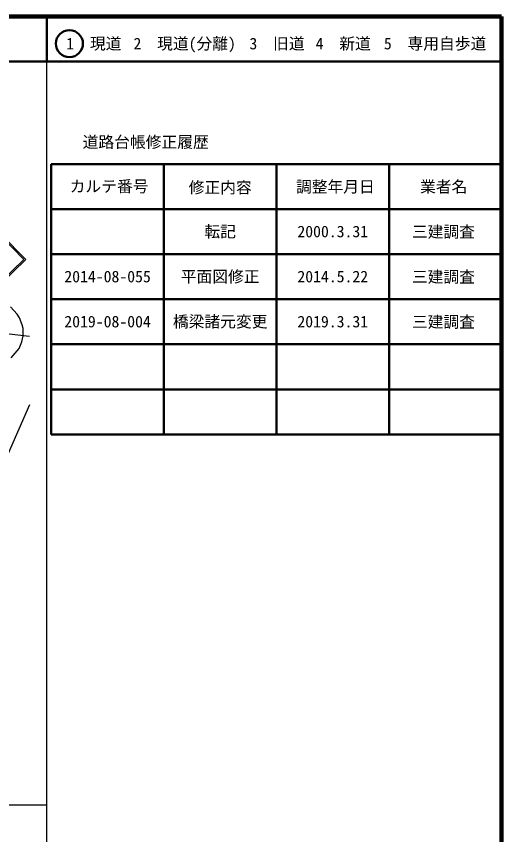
# Model space of a CAD drawing. Units: millimetres, scale not verified. Extents: x 40000 to 680000, y 20000 to 380000.
# Drawn here: x 572246 to 680000, y 198357 to 380000 of the extents above; entities that cross this region are included whole.
import ezdxf
from ezdxf.enums import TextEntityAlignment as Align

# ---------------------------------------------------------------- set-up
doc = ezdxf.new("R2010")
doc.units = ezdxf.units.MM
doc.header["$LTSCALE"] = 1000
for name, color, linetype, lineweight in [('M-BGD', 7, 'Continuous', 25), ('M-BMK-SRVR', 3, 'Continuous', 25), ('M-STR-STRC', 7, 'Continuous', 25), ('M-TTL', 2, 'Continuous', 140), ('M-TTL-BAND', 7, 'Continuous', 25), ('M-TTL-FRAM', 2, 'Continuous', 50), ('M-TTL-LINE', 7, 'Continuous', 50)]:
    doc.layers.add(name, color=color, linetype=linetype, lineweight=lineweight)
doc.layers.add('M-TTL-TXT', color=7, linetype='Continuous')
doc.styles.add('ＭＳ ゴシック', font='')
doc.styles.get('ＭＳ ゴシック').set_extended_font_data('MS Gothic')

msp = doc.modelspace()

# ---------------------------------------------------------------- linework, layer by layer
at = {"layer": 'M-BGD'}
for p, q in [((572458, 313916), (570934, 315525)), ((572966, 313069), (572458, 313916)), ((573558, 311545), (572966, 313069)), ((575167, 308921), (546973, 312138)), ((573728, 310699), (573558, 311545)), ((573728, 309090), (573728, 310699)), ((573474, 307735), (573728, 309090)), ((572881, 306296), (573474, 307735)), ((571103, 304179), (572881, 306296))]:
    msp.add_line(p, q, dxfattribs=at)
at = {"layer": 'M-BMK-SRVR'}
msp.add_line((575167, 293765), (560786, 261161), dxfattribs=at)
at = {"layer": 'M-STR-STRC'}
for p, q in [((573891, 326040), (568841, 331172)), ((574315, 326037), (568844, 331596)), ((568756, 320566), (574315, 326037)), ((568759, 320990), (573891, 326040))]:
    msp.add_line(p, q, dxfattribs=at)
at = {"layer": 'M-TTL'}
for p, q in [((680000, 380000), (40000, 380000)), ((680000, 20000), (680000, 380000))]:
    msp.add_line(p, q, dxfattribs=at)
at = {"layer": 'M-TTL-BAND'}
for p, q in [((579000, 20000), (579000, 370000)), ((40000, 205000), (579000, 205000))]:
    msp.add_line(p, q, dxfattribs=at)
at = {"layer": 'M-TTL-FRAM'}
for p, q in [((580000, 347197), (580000, 287197)), ((580000, 347197), (680000, 347197)), ((580000, 287197), (680000, 287197))]:
    msp.add_line(p, q, dxfattribs=at)
at = {"layer": 'M-TTL-LINE'}
for p, q in [((579000, 380000), (579000, 370000)), ((40000, 370000), (680000, 370000)), ((605000, 347197), (605000, 287197)), ((630000, 347197), (630000, 287197)), ((655000, 347197), (655000, 287197)), ((580000, 337197), (680000, 337197)), ((580000, 327197), (680000, 327197)), ((580000, 317197), (680000, 317197)), ((580000, 307197), (680000, 307197)), ((580000, 297197), (680000, 297197))]:
    msp.add_line(p, q, dxfattribs=at)
msp.add_circle((584031, 373958), 3000, dxfattribs=at)

# ---------------------------------------------------------------- texts
at = {"layer": 'M-TTL-TXT', "style": 'ＭＳ ゴシック'}
for s, p in [('1\u3000現道', (589448, 373958)), ('2\u3000現道(分離)', (609619, 373958)), ('3\u3000旧道', (630121, 373958)), ('4\u3000新道', (644824, 373958)), ('5\u3000専用自歩道', (665228, 373958)), ('道路台帳修正履歴', (600968, 352113)), ('カルテ番号', (592839, 342277)), ('修正内容', (617509, 342023)), ('調整年月日', (643089, 342197)), ('業者名', (667134, 342197)), ('転記', (617500, 332245)), ('2000.3.31', (642500, 332245)), ('三建調査', (667077, 332189)), ('2014-08-055', (592500, 322245)), ('平面図修正', (617500, 322245)), ('2014.5.22', (642500, 322245)), ('三建調査', (667077, 322189)), ('2019-08-004', (592500, 312245)), ('橋梁諸元変更', (617500, 312245)), ('2019.3.31', (642500, 312245)), ('三建調査', (667077, 312189))]:
    msp.add_text(s, height=2566, dxfattribs=at).set_placement(p, align=Align.MIDDLE_CENTER)

doc.saveas('drawing.dxf')
